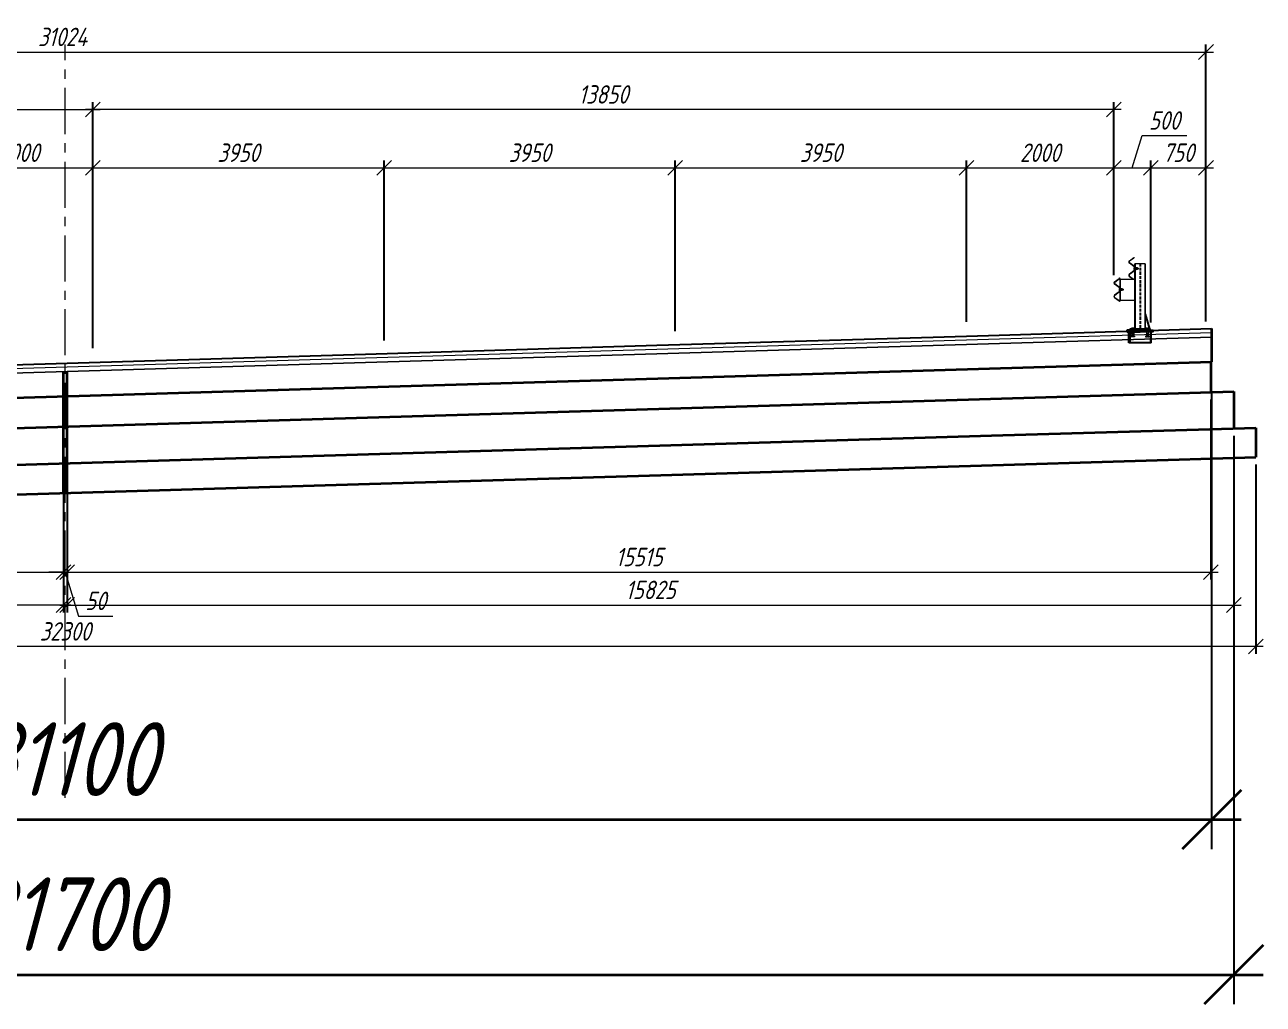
# Model space of a CAD drawing. Header units: millimetres. Extents: x 0 to 285450075, y -3000605 to 8125189010.
# Drawn here: x 6669297 to 6686097, y -219223 to -205944 of the extents above; entities that cross this region are included whole.
import ezdxf

# ---------------------------------------------------------------- set-up
doc = ezdxf.new("R2010")
doc.units = ezdxf.units.MM
for name, pattern in [('ACAD_ISO02W100', [15, 12, -3]), ('ACAD_ISO10W100', [18.5, 12, -3, 0.5, -3]), ('осевая', [2, 1.25, -0.25, 0.25, -0.25])]:
    doc.linetypes.add(name, pattern=pattern)
for name, color, linetype, lineweight in [('1-Бетон', 106, 'Continuous', 35), ('1-Тонкая', 5, 'Continuous', 20), ('ИС_Ось', 3, 'осевая', 18), ('ИС_Размер', 3, 'Continuous', 18)]:
    doc.layers.add(name, color=color, linetype=linetype, lineweight=lineweight)
doc.layers.add('Красный поперечник', color=1, linetype='Continuous')
doc.styles.add('0', font='isocpeur.ttf', dxfattribs={"width": 0.8, "oblique": 15})
doc.dimstyles.new('М100', dxfattribs={"dimscale": 100, "dimtxt": 2.5, "dimasz": 2, "dimexe": 1, "dimexo": 1, "dimgap": 0.8, "dimtad": 1, "dimdec": 0, "dimzin": 0, "dimdsep": 46, "dimtxsty": '0', "dimblk": 'OBLIQUE', "dimcen": 0.09, "dimdle": 1, "dimclrd": 256, "dimclre": 256, "dimclrt": 256, "dimadec": 4, "dimazin": 0, "dimtfac": 1, "dimtdec": 0, "dimtmove": 1, "dimatfit": 2, "dimfxl": 1, "dimtolj": 1, "dimtzin": 0, "dimlwd": -1, "dimarcsym": 0})
doc.dimstyles.new('М400нов', dxfattribs={"dimscale": 400, "dimtxt": 2.5, "dimasz": 2, "dimexe": 1, "dimexo": 1, "dimgap": 0.8, "dimtad": 1, "dimdec": 0, "dimzin": 0, "dimdsep": 46, "dimtxsty": '0', "dimblk": 'OBLIQUE', "dimcen": 0.09, "dimdle": 1, "dimclrd": 256, "dimclre": 256, "dimclrt": 256, "dimadec": 4, "dimazin": 0, "dimtfac": 1, "dimtdec": 0, "dimtmove": 1, "dimatfit": 2, "dimfxl": 1, "dimtolj": 1, "dimtzin": 0, "dimlwd": -1, "dimarcsym": 0})

# ---------------------------------------------------------------- blocks, each defined once
blk = doc.blocks.new('БР09')
at = {"lineweight": 15}
for p, q in [((-783, 48), (-724, 91)), ((-722, -28), (-783, 15)), ((-780, 45), (-722, 88)), ((-720, -25), (-780, 18)), ((-709, -874), (-709, 6)), ((-569, 6), (-709, 6)), ((-702, -874), (-702, 6)), ((-576, 6), (-576, -874)), ((-569, 6), (-569, -874)), ((-722, -90), (-783, -133)), ((-783, -166), (-734, -202)), ((-720, -93), (-780, -136)), ((-780, -163), (-732, -199)), ((-713, -44), (-713, -74)), ((-699, -37), (-702, -37)), ((-702, -37), (-702, -81)), ((-702, -81), (-699, -81)), ((-699, -81), (-699, -37)), ((-684, -46), (-699, -46)), ((-688, -54), (-699, -54)), ((-688, -65), (-699, -65)), ((-684, -72), (-699, -72)), ((-684, -46), (-690, -46)), ((-684, -72), (-690, -72)), ((-683, -49), (-683, -69)), ((-683, -49), (-683, -69)), ((-675, -46), (-682, -46)), ((-675, -72), (-682, -72)), ((-674, -49), (-674, -69)), ((-662, -54), (-674, -54)), ((-662, -65), (-674, -65)), ((-662, -54), (-662, -65)), ((-985, -237), (-924, -193)), ((-924, -313), (-985, -270)), ((-982, -240), (-922, -196)), ((-922, -310), (-982, -267)), ((-911, -188), (-917, -189)), ((-910, -192), (-916, -193)), ((-915, -329), (-915, -359)), ((-911, -188), (-910, -192)), ((-709, -204), (-911, -204)), ((-911, -204), (-911, -484)), ((-907, -204), (-907, -484)), ((-924, -375), (-985, -418)), ((-985, -451), (-924, -496)), ((-922, -378), (-982, -421)), ((-982, -448), (-922, -492)), ((-917, -499), (-911, -500)), ((-916, -495), (-910, -496)), ((-911, -484), (-709, -484)), ((-911, -500), (-910, -496)), ((-755, -874), (-755, -864)), ((-723, -864), (-755, -864)), ((-755, -874), (-755, -864)), ((-729, -864), (-755, -864)), ((-739, -874), (-755, -874)), ((-723, -874), (-755, -874)), ((-746, -874), (-746, -864)), ((-746, -874), (-746, -864)), ((-746, -874), (-746, -864)), ((-746, -874), (-746, -864)), ((-732, -874), (-732, -864)), ((-732, -874), (-732, -864)), ((-732, -874), (-732, -864)), ((-732, -874), (-732, -864)), ((-732, -874), (-732, -864)), ((-732, -874), (-732, -864)), ((-732, -874), (-732, -864)), ((-732, -874), (-732, -864)), ((-732, -874), (-732, -864)), ((-732, -874), (-732, -864)), ((-725, -864), (-729, -864)), ((-723, -872), (-723, -864)), ((-723, -874), (-723, -866)), ((-723, -874), (-723, -866)), ((-723, -872), (-723, -866)), ((-723, -874), (-723, -866)), ((-723, -874), (-723, -866)), ((-555, -872), (-555, -864)), ((-555, -864), (-523, -864)), ((-555, -874), (-555, -866)), ((-555, -874), (-555, -866)), ((-555, -872), (-555, -866)), ((-555, -874), (-555, -866)), ((-555, -874), (-555, -866)), ((-555, -874), (-523, -874)), ((-553, -864), (-549, -864)), ((-549, -864), (-523, -864)), ((-546, -874), (-546, -864)), ((-546, -874), (-546, -864)), ((-546, -874), (-546, -864)), ((-546, -874), (-546, -864)), ((-546, -874), (-546, -864)), ((-546, -874), (-546, -864)), ((-546, -874), (-546, -864)), ((-546, -874), (-546, -864)), ((-546, -874), (-546, -864)), ((-546, -874), (-546, -864)), ((-539, -874), (-523, -874)), ((-532, -874), (-532, -864)), ((-532, -874), (-532, -864)), ((-532, -874), (-532, -864)), ((-532, -874), (-532, -864)), ((-523, -874), (-523, -864)), ((-523, -874), (-523, -864))]:
    blk.add_line(p, q, dxfattribs=at)
for p, q in [((-724, 91), (-722, 88)), ((-734, -202), (-732, -199))]:
    blk.add_line(p, q)
at = {"lineweight": 15, "ltscale": 5}
for p, q in [((-904, -322), (-907, -322)), ((-907, -322), (-907, -366)), ((-904, -366), (-904, -322)), ((-907, -366), (-904, -366))]:
    blk.add_line(p, q, dxfattribs=at)
at = {"color": 7, "lineweight": 15}
for p, q in [((-890, -331), (-904, -331)), ((-890, -331), (-895, -331)), ((-889, -334), (-889, -354)), ((-889, -334), (-889, -354)), ((-881, -331), (-888, -331)), ((-880, -334), (-880, -354)), ((-893, -339), (-904, -339)), ((-893, -350), (-904, -350)), ((-890, -357), (-904, -357)), ((-890, -357), (-895, -357)), ((-881, -357), (-888, -357)), ((-868, -339), (-880, -339)), ((-868, -350), (-880, -350)), ((-868, -339), (-868, -350))]:
    blk.add_line(p, q, dxfattribs=at)
at = {"linetype": 'Continuous'}
for p, q in [((-789, -1064), (-789, -914)), ((-779, -914), (-779, -1064)), ((-499, -914), (-499, -1064)), ((-489, -1064), (-489, -914)), ((-489, -1064), (-789, -1064))]:
    blk.add_line(p, q, dxfattribs=at)
at = {"color": 3, "linetype": 'ACAD_ISO02W100', "lineweight": 15, "ltscale": 2}
for p, q in [((-752, -894), (-752, -914)), ((-751, -914), (-751, -974)), ((-750, -894), (-750, -914)), ((-728, -894), (-728, -914)), ((-727, -914), (-727, -974)), ((-726, -894), (-726, -914)), ((-552, -894), (-552, -914)), ((-551, -914), (-551, -974)), ((-550, -894), (-550, -914)), ((-528, -894), (-528, -914)), ((-527, -914), (-527, -974)), ((-526, -894), (-526, -914))]:
    blk.add_line(p, q, dxfattribs=at)
at = {"linetype": 'ACAD_ISO10W100', "ltscale": 2.5}
for p, q in [((-739, -888), (-739, -986)), ((-539, -888), (-539, -986))]:
    blk.add_line(p, q, dxfattribs=at)
at = {"linetype": 'ACAD_ISO10W100', "ltscale": 3}
blk.add_lwpolyline([(-639, 6), (-639, -874)], dxfattribs=at)
at = {"lineweight": 15}
blk.add_lwpolyline([(-713, -44), (-716, -44, 0.414214), (-722, -50), (-722, -57), (-719, -57), (-719, -61), (-722, -61), (-722, -68, 0.414214), (-716, -74), (-713, -74), (-713, -44)], format="xyb", dxfattribs=at)
at = {"color": 7, "lineweight": 15}
blk.add_lwpolyline([(-915, -329), (-918, -329, 0.414214), (-924, -335), (-924, -342), (-921, -342), (-921, -346), (-924, -346), (-924, -353, 0.414214), (-918, -359), (-915, -359), (-915, -329)], format="xyb", dxfattribs=at)
blk.add_lwpolyline([(-569, -676), (-509, -874)])
at = {"linetype": 'Continuous'}
for points in [[(-639, -894), (-814, -894), (-814, -914), (-639, -914)], [(-639, -894), (-464, -894), (-464, -914), (-639, -914)]]:
    blk.add_lwpolyline(points, dxfattribs=at)
blk.add_lwpolyline([(-464, -914), (-814, -914), (-814, -894), (-464, -894)], close=True, dxfattribs=at)
at = {"lineweight": 15}
blk.add_lwpolyline([(-779, -894), (-499, -894), (-499, -874), (-779, -874)], close=True, dxfattribs=at)
at = {"color": 3, "linetype": 'ACAD_ISO02W100', "lineweight": 15, "ltscale": 2}
for points in [[(-764, -974), (-714, -974), (-714, -984), (-764, -984)], [(-753, -914), (-725, -914), (-725, -974), (-753, -974)], [(-514, -974), (-564, -974), (-564, -984), (-514, -984)], [(-525, -914), (-553, -914), (-553, -974), (-525, -974)]]:
    blk.add_lwpolyline(points, close=True, dxfattribs=at)
at = {"lineweight": 15}
for centre, radius, start, end in [((-772, 31), 20, 122.4532, 237.5468), ((-772, 31), 16, 122.4532, 237.5468), ((-772, -150), 20, 122.4532, 237.5468), ((-772, -150), 16, 122.4532, 237.5468), ((-733, -45), 20, 0, 57.5468), ((-733, -73), 20, 302.4532, 0), ((-733, -45), 24, 0, 57.5468), ((-733, -73), 24, 302.4532, 0), ((-974, -254), 20, 122.4532, 237.5468), ((-974, -254), 16, 122.4532, 237.5468), ((-913, -209), 20, 101.3099, 126.1874), ((-935, -330), 20, 0, 57.5468), ((-913, -209), 16, 101.3099, 126.1874), ((-935, -330), 24, 0, 57.5468), ((-913, -479), 20, 233.8126, 258.6901), ((-913, -479), 16, 233.8126, 258.6901), ((-753, -866), 2, 90, 180), ((-753, -872), 2, 180, 270), ((-748, -866), 2, 0, 90), ((-748, -872), 2, 270, 0), ((-744, -866), 2, 90, 180), ((-744, -872), 2, 180, 270), ((-734, -866), 2, 0, 90), ((-734, -872), 2, 270, 0), ((-730, -866), 2, 90, 180), ((-730, -872), 2, 180, 270), ((-725, -866), 2, 359.9996, 90), ((-725, -872), 2, 270, 0), ((-553, -866), 2, 90, 180.0004), ((-553, -872), 2, 180, 270), ((-548, -866), 2, 0, 90), ((-548, -872), 2, 270, 0), ((-544, -866), 2, 90, 180), ((-544, -872), 2, 180, 270), ((-534, -866), 2, 0, 90), ((-534, -872), 2, 270, 0), ((-530, -866), 2, 90, 180), ((-530, -872), 2, 180, 270), ((-525, -866), 2, 0, 90), ((-525, -872), 2, 270, 0)]:
    blk.add_arc(centre, radius, start, end, dxfattribs=at)
at = {"lineweight": 15, "ltscale": 0.2}
for centre, radius, start, end in [((-974, -435), 20, 122.4532, 237.5468), ((-974, -435), 16, 122.4532, 237.5468), ((-935, -358), 20, 302.4532, 0), ((-935, -358), 24, 302.4532, 0)]:
    blk.add_arc(centre, radius, start, end, dxfattribs=at)
at = {"lineweight": 15, "extrusion": (0, 0, -1)}
for centre, major_axis, start_param, end_param in [((-688, -49), (-3.23, 3.23), 2.356194, 3.926991), ((-688, -58), (3.23, 3.23), -0.785398, 0.785398), ((-688, -60), (-3.23, 3.23), 2.356194, 3.926991), ((-688, -69), (3.23, 3.23), -0.785398, 0.785398), ((-688, -49), (-3.23, 3.23), 1.691386, 2.356194), ((-688, -69), (3.23, 3.23), 0.785398, 1.450207), ((-679, -49), (3.23, 3.23), 3.926991, 4.5918), ((-679, -49), (-3.23, 3.23), 3.926991, 5.497787), ((-679, -58), (3.23, 3.23), 3.926991, 5.497787), ((-679, -60), (-3.23, 3.23), 3.926991, 5.497787), ((-679, -69), (3.23, 3.23), 3.926991, 5.497787), ((-679, -69), (-3.23, 3.23), 4.832978, 5.497787), ((-679, -49), (3.23, 3.23), 0.785398, 2.356194), ((-679, -58), (-3.23, 3.23), 0.785398, 2.356194), ((-679, -60), (3.23, 3.23), 0.785398, 2.356194), ((-679, -69), (-3.23, 3.23), 0.785398, 2.356194), ((-679, -49), (-3.23, 3.23), 1.691386, 2.356194), ((-679, -69), (3.23, 3.23), 0.785398, 1.450207)]:
    blk.add_ellipse(centre, major_axis=major_axis, ratio=1, start_param=start_param, end_param=end_param, dxfattribs=at)
at = {"color": 7, "lineweight": 15, "extrusion": (0, 0, -1)}
for centre, major_axis, start_param, end_param in [((-893, -334), (-3.23, 3.23), 2.356194, 3.926991), ((-893, -334), (-3.23, 3.23), 1.691386, 2.356194), ((-884, -334), (3.23, 3.23), 3.926991, 4.5918), ((-884, -334), (-3.23, 3.23), 3.926991, 5.497787), ((-884, -334), (3.23, 3.23), 0.785398, 2.356194), ((-884, -334), (-3.23, 3.23), 1.691386, 2.356194), ((-893, -343), (3.23, 3.23), -0.785398, 0.785398), ((-893, -345), (-3.23, 3.23), 2.356194, 3.926991), ((-893, -354), (3.23, 3.23), -0.785398, 0.785398), ((-893, -354), (3.23, 3.23), 0.785398, 1.450207), ((-884, -343), (3.23, 3.23), 3.926991, 5.497787), ((-884, -345), (-3.23, 3.23), 3.926991, 5.497787), ((-884, -354), (3.23, 3.23), 3.926991, 5.497787), ((-884, -354), (-3.23, 3.23), 4.832978, 5.497787), ((-884, -343), (-3.23, 3.23), 0.785398, 2.356194), ((-884, -345), (3.23, 3.23), 0.785398, 2.356194), ((-884, -354), (-3.23, 3.23), 0.785398, 2.356194), ((-884, -354), (3.23, 3.23), 0.785398, 1.450207)]:
    blk.add_ellipse(centre, major_axis=major_axis, ratio=1, start_param=start_param, end_param=end_param, dxfattribs=at)
blk = doc.blocks.new('_OBLIQUE')
at = {"color": 0, "linetype": 'ByBlock', "lineweight": -2}
blk.add_line((0.5, 0.5), (-0.5, -0.5), dxfattribs=at)
blk = doc.blocks.new('*D773')
at = {"layer": 'Defpoints', "color": 0, "linetype": 'Continuous', "transparency": 16777216}
for p in [(6670221, -207093), (6670221, -210429), (6665521, -210670)]:
    blk.add_point(p, dxfattribs=at)
at = {"layer": 'ИС_Размер', "transparency": 16777216}
blk.add_line((6665421, -207093), (6670321, -207093), dxfattribs=at)
at = {"layer": 'ИС_Размер', "lineweight": -2, "transparency": 16777216}
for p, q in [((6665521, -210570), (6665521, -206993)), ((6670221, -210329), (6670221, -206993))]:
    blk.add_line(p, q, dxfattribs=at)
at = {"layer": 'ИС_Размер', "linetype": 'Continuous', "transparency": 16777216, "xscale": 200, "yscale": 200, "zscale": 200, "rotation": 180}
blk.add_blockref('_OBLIQUE', (6665521, -207093), dxfattribs=at)
at = {"layer": 'ИС_Размер', "linetype": 'Continuous', "transparency": 16777216, "xscale": 200, "yscale": 200, "zscale": 200}
blk.add_blockref('_OBLIQUE', (6670221, -207093), dxfattribs=at)
at = {"layer": 'ИС_Размер', "linetype": 'Continuous', "transparency": 16777216, "insert": (6667871, -206888), "char_height": 250, "attachment_point": 5, "style": '0'}
blk.add_mtext('\\A1;4700', dxfattribs=at)
blk = doc.blocks.new('*D774')
at = {"layer": 'Defpoints', "color": 0, "transparency": 16777216}
for p in [(6670221, -207883), (6668222, -209886), (6670221, -210429)]:
    blk.add_point(p, dxfattribs=at)
at = {"layer": 'ИС_Размер', "lineweight": -2, "transparency": 16777216}
for p, q in [((6668222, -209786), (6668222, -207783)), ((6670221, -210329), (6670221, -207783))]:
    blk.add_line(p, q, dxfattribs=at)
at = {"layer": 'ИС_Размер', "transparency": 16777216}
blk.add_line((6668122, -207883), (6670321, -207883), dxfattribs=at)
at = {"layer": 'ИС_Размер', "transparency": 16777216, "xscale": 200, "yscale": 200, "zscale": 200, "rotation": 180}
blk.add_blockref('_OBLIQUE', (6668222, -207883), dxfattribs=at)
at = {"layer": 'ИС_Размер', "transparency": 16777216, "xscale": 200, "yscale": 200, "zscale": 200}
blk.add_blockref('_OBLIQUE', (6670221, -207883), dxfattribs=at)
at = {"layer": 'ИС_Размер', "transparency": 16777216, "insert": (6669221, -207678), "char_height": 250, "attachment_point": 5, "style": '0'}
blk.add_mtext('\\A1;2000', dxfattribs=at)
blk = doc.blocks.new('*D775')
at = {"layer": 'Defpoints', "color": 0, "linetype": 'Continuous', "transparency": 16777216}
for p in [(6674171, -207883), (6674171, -210323), (6670221, -210429)]:
    blk.add_point(p, dxfattribs=at)
at = {"layer": 'ИС_Размер', "lineweight": -2, "transparency": 16777216}
for p, q in [((6670221, -210329), (6670221, -207783)), ((6674171, -210223), (6674171, -207783))]:
    blk.add_line(p, q, dxfattribs=at)
at = {"layer": 'ИС_Размер', "transparency": 16777216}
blk.add_line((6670121, -207883), (6674271, -207883), dxfattribs=at)
at = {"layer": 'ИС_Размер', "linetype": 'Continuous', "transparency": 16777216, "xscale": 200, "yscale": 200, "zscale": 200, "rotation": 180}
blk.add_blockref('_OBLIQUE', (6670221, -207883), dxfattribs=at)
at = {"layer": 'ИС_Размер', "linetype": 'Continuous', "transparency": 16777216, "xscale": 200, "yscale": 200, "zscale": 200}
blk.add_blockref('_OBLIQUE', (6674171, -207883), dxfattribs=at)
at = {"layer": 'ИС_Размер', "linetype": 'Continuous', "transparency": 16777216, "insert": (6672196, -207678), "char_height": 250, "attachment_point": 5, "style": '0'}
blk.add_mtext('\\A1;3950', dxfattribs=at)
blk = doc.blocks.new('*D776')
at = {"layer": 'Defpoints', "color": 0, "linetype": 'Continuous', "transparency": 16777216}
for p in [(6678121, -207883), (6674171, -210323), (6678121, -210199)]:
    blk.add_point(p, dxfattribs=at)
at = {"layer": 'ИС_Размер', "lineweight": -2, "transparency": 16777216}
for p, q in [((6674171, -210223), (6674171, -207783)), ((6678121, -210099), (6678121, -207783))]:
    blk.add_line(p, q, dxfattribs=at)
at = {"layer": 'ИС_Размер', "transparency": 16777216}
blk.add_line((6674071, -207883), (6678221, -207883), dxfattribs=at)
at = {"layer": 'ИС_Размер', "linetype": 'Continuous', "transparency": 16777216, "xscale": 200, "yscale": 200, "zscale": 200, "rotation": 180}
blk.add_blockref('_OBLIQUE', (6674171, -207883), dxfattribs=at)
at = {"layer": 'ИС_Размер', "linetype": 'Continuous', "transparency": 16777216, "xscale": 200, "yscale": 200, "zscale": 200}
blk.add_blockref('_OBLIQUE', (6678121, -207883), dxfattribs=at)
at = {"layer": 'ИС_Размер', "linetype": 'Continuous', "transparency": 16777216, "insert": (6676146, -207678), "char_height": 250, "attachment_point": 5, "style": '0'}
blk.add_mtext('\\A1;3950', dxfattribs=at)
blk = doc.blocks.new('*D777')
at = {"layer": 'Defpoints', "color": 0, "linetype": 'Continuous', "transparency": 16777216}
for p in [(6684071, -207883), (6684071, -209440), (6682071, -210073)]:
    blk.add_point(p, dxfattribs=at)
at = {"layer": 'ИС_Размер', "lineweight": -2, "transparency": 16777216}
for p, q in [((6682071, -209973), (6682071, -207783)), ((6684071, -209340), (6684071, -207783))]:
    blk.add_line(p, q, dxfattribs=at)
at = {"layer": 'ИС_Размер', "transparency": 16777216}
blk.add_line((6681971, -207883), (6684171, -207883), dxfattribs=at)
at = {"layer": 'ИС_Размер', "linetype": 'Continuous', "transparency": 16777216, "xscale": 200, "yscale": 200, "zscale": 200, "rotation": 180}
blk.add_blockref('_OBLIQUE', (6682071, -207883), dxfattribs=at)
at = {"layer": 'ИС_Размер', "linetype": 'Continuous', "transparency": 16777216, "xscale": 200, "yscale": 200, "zscale": 200}
blk.add_blockref('_OBLIQUE', (6684071, -207883), dxfattribs=at)
at = {"layer": 'ИС_Размер', "linetype": 'Continuous', "transparency": 16777216, "insert": (6683071, -207678), "char_height": 250, "attachment_point": 5, "style": '0'}
blk.add_mtext('\\A1;2000', dxfattribs=at)
blk = doc.blocks.new('*D778')
at = {"layer": 'Defpoints', "color": 0, "transparency": 16777216}
for p in [(6684571, -207883), (6684071, -209440), (6684571, -210080)]:
    blk.add_point(p, dxfattribs=at)
at = {"layer": 'ИС_Размер', "transparency": 16777216}
for p, q in [((6684321, -207883), (6684454, -207446)), ((6684454, -207446), (6685061, -207446)), ((6683971, -207883), (6684671, -207883))]:
    blk.add_line(p, q, dxfattribs=at)
at = {"layer": 'ИС_Размер', "lineweight": -2, "transparency": 16777216}
for p, q in [((6684071, -209340), (6684071, -207783)), ((6684571, -209980), (6684571, -207783))]:
    blk.add_line(p, q, dxfattribs=at)
at = {"layer": 'ИС_Размер', "transparency": 16777216, "xscale": 200, "yscale": 200, "zscale": 200, "rotation": 180}
blk.add_blockref('_OBLIQUE', (6684071, -207883), dxfattribs=at)
at = {"layer": 'ИС_Размер', "transparency": 16777216, "xscale": 200, "yscale": 200, "zscale": 200}
blk.add_blockref('_OBLIQUE', (6684571, -207883), dxfattribs=at)
at = {"layer": 'ИС_Размер', "transparency": 16777216, "insert": (6684757, -207241), "char_height": 250, "attachment_point": 5, "style": '0'}
blk.add_mtext('\\A1;500', dxfattribs=at)
blk = doc.blocks.new('*D779')
at = {"layer": 'Defpoints', "color": 0, "transparency": 16777216}
for p in [(6685321, -207883), (6684571, -210080), (6685321, -210066)]:
    blk.add_point(p, dxfattribs=at)
at = {"layer": 'ИС_Размер', "lineweight": -2, "transparency": 16777216}
for p, q in [((6684571, -209980), (6684571, -207783)), ((6685321, -209966), (6685321, -207783))]:
    blk.add_line(p, q, dxfattribs=at)
at = {"layer": 'ИС_Размер', "transparency": 16777216}
blk.add_line((6684471, -207883), (6685421, -207883), dxfattribs=at)
at = {"layer": 'ИС_Размер', "transparency": 16777216, "xscale": 200, "yscale": 200, "zscale": 200, "rotation": 180}
blk.add_blockref('_OBLIQUE', (6684571, -207883), dxfattribs=at)
at = {"layer": 'ИС_Размер', "transparency": 16777216, "xscale": 200, "yscale": 200, "zscale": 200}
blk.add_blockref('_OBLIQUE', (6685321, -207883), dxfattribs=at)
at = {"layer": 'ИС_Размер', "transparency": 16777216, "insert": (6684946, -207678), "char_height": 250, "attachment_point": 5, "style": '0'}
blk.add_mtext('\\A1;750', dxfattribs=at)
blk = doc.blocks.new('*D780')
at = {"layer": 'Defpoints', "color": 0, "linetype": 'Continuous', "transparency": 16777216}
for p in [(6685321, -206313), (6685321, -210066), (6654297, -211017)]:
    blk.add_point(p, dxfattribs=at)
at = {"layer": 'ИС_Размер', "lineweight": -2, "transparency": 16777216}
for p, q in [((6654297, -210917), (6654297, -206213)), ((6685321, -209966), (6685321, -206213))]:
    blk.add_line(p, q, dxfattribs=at)
at = {"layer": 'ИС_Размер', "transparency": 16777216}
blk.add_line((6654197, -206313), (6685421, -206313), dxfattribs=at)
at = {"layer": 'ИС_Размер', "linetype": 'Continuous', "transparency": 16777216, "xscale": 200, "yscale": 200, "zscale": 200, "rotation": 180}
blk.add_blockref('_OBLIQUE', (6654297, -206313), dxfattribs=at)
at = {"layer": 'ИС_Размер', "linetype": 'Continuous', "transparency": 16777216, "xscale": 200, "yscale": 200, "zscale": 200}
blk.add_blockref('_OBLIQUE', (6685321, -206313), dxfattribs=at)
at = {"layer": 'ИС_Размер', "linetype": 'Continuous', "transparency": 16777216, "insert": (6669809, -206108), "char_height": 250, "attachment_point": 5, "style": '0'}
blk.add_mtext('\\A1;31024', dxfattribs=at)
blk = doc.blocks.new('*D781')
at = {"layer": 'Defpoints', "color": 0, "linetype": 'Continuous', "transparency": 16777216}
for p in [(6670221, -207093), (6684071, -209440), (6670221, -210429)]:
    blk.add_point(p, dxfattribs=at)
at = {"layer": 'ИС_Размер', "transparency": 16777216}
blk.add_line((6684171, -207093), (6670121, -207093), dxfattribs=at)
at = {"layer": 'ИС_Размер', "lineweight": -2, "transparency": 16777216}
for p, q in [((6670221, -210329), (6670221, -206993)), ((6684071, -209340), (6684071, -206993))]:
    blk.add_line(p, q, dxfattribs=at)
at = {"layer": 'ИС_Размер', "linetype": 'Continuous', "transparency": 16777216, "xscale": 200, "yscale": 200, "zscale": 200, "rotation": 180}
blk.add_blockref('_OBLIQUE', (6670221, -207093), dxfattribs=at)
at = {"layer": 'ИС_Размер', "linetype": 'Continuous', "transparency": 16777216, "xscale": 200, "yscale": 200, "zscale": 200}
blk.add_blockref('_OBLIQUE', (6684071, -207093), dxfattribs=at)
at = {"layer": 'ИС_Размер', "linetype": 'Continuous', "transparency": 16777216, "insert": (6677146, -206888), "char_height": 250, "attachment_point": 5, "style": '0'}
blk.add_mtext('\\A1;13850', dxfattribs=at)
blk = doc.blocks.new('*D790')
at = {"layer": 'Defpoints', "color": 0, "linetype": 'Continuous', "transparency": 16777216}
for p in [(6682071, -207883), (6682071, -210073), (6678121, -210199)]:
    blk.add_point(p, dxfattribs=at)
at = {"layer": 'ИС_Размер', "lineweight": -2, "transparency": 16777216}
for p, q in [((6678121, -210099), (6678121, -207783)), ((6682071, -209973), (6682071, -207783))]:
    blk.add_line(p, q, dxfattribs=at)
at = {"layer": 'ИС_Размер', "transparency": 16777216}
blk.add_line((6678021, -207883), (6682171, -207883), dxfattribs=at)
at = {"layer": 'ИС_Размер', "linetype": 'Continuous', "transparency": 16777216, "xscale": 200, "yscale": 200, "zscale": 200, "rotation": 180}
blk.add_blockref('_OBLIQUE', (6678121, -207883), dxfattribs=at)
at = {"layer": 'ИС_Размер', "linetype": 'Continuous', "transparency": 16777216, "xscale": 200, "yscale": 200, "zscale": 200}
blk.add_blockref('_OBLIQUE', (6682071, -207883), dxfattribs=at)
at = {"layer": 'ИС_Размер', "linetype": 'Continuous', "transparency": 16777216, "insert": (6680096, -207678), "char_height": 250, "attachment_point": 5, "style": '0'}
blk.add_mtext('\\A1;3950', dxfattribs=at)
blk = doc.blocks.new('*D791')
at = {"layer": 'Defpoints', "color": 0, "linetype": 'Continuous', "transparency": 16777216}
for p in [(6669822, -211181), (6654307, -211877), (6669822, -213365)]:
    blk.add_point(p, dxfattribs=at)
at = {"layer": 'ИС_Размер', "lineweight": -2, "transparency": 16777216}
for p, q in [((6669822, -211281), (6669822, -213465)), ((6654307, -211977), (6654307, -213465))]:
    blk.add_line(p, q, dxfattribs=at)
at = {"layer": 'ИС_Размер', "transparency": 16777216}
blk.add_line((6654207, -213365), (6669922, -213365), dxfattribs=at)
at = {"layer": 'ИС_Размер', "linetype": 'Continuous', "transparency": 16777216, "xscale": 200, "yscale": 200, "zscale": 200, "rotation": 180}
blk.add_blockref('_OBLIQUE', (6654307, -213365), dxfattribs=at)
at = {"layer": 'ИС_Размер', "linetype": 'Continuous', "transparency": 16777216, "xscale": 200, "yscale": 200, "zscale": 200}
blk.add_blockref('_OBLIQUE', (6669822, -213365), dxfattribs=at)
at = {"layer": 'ИС_Размер', "linetype": 'Continuous', "transparency": 16777216, "insert": (6662065, -213160), "char_height": 250, "attachment_point": 5, "style": '0'}
blk.add_mtext('\\A1;15515', dxfattribs=at)
blk = doc.blocks.new('*D916')
at = {"layer": 'Defpoints', "color": 0, "linetype": 'Continuous', "transparency": 16777216}
for p in [(6669822, -211181), (6669872, -211180), (6669872, -213365)]:
    blk.add_point(p, dxfattribs=at)
at = {"layer": 'ИС_Размер', "lineweight": -2, "transparency": 16777216}
for p, q in [((6669822, -211281), (6669822, -213465)), ((6669872, -211280), (6669872, -213465))]:
    blk.add_line(p, q, dxfattribs=at)
at = {"layer": 'ИС_Размер', "transparency": 16777216}
for p, q in [((6669822, -213365), (6669622, -213365)), ((6669822, -213365), (6669872, -213365)), ((6669822, -213365), (6669872, -213365)), ((6669847, -213365), (6670026, -213960)), ((6669872, -213365), (6670072, -213365)), ((6670026, -213960), (6670493, -213960))]:
    blk.add_line(p, q, dxfattribs=at)
at = {"layer": 'ИС_Размер', "linetype": 'Continuous', "transparency": 16777216, "xscale": 200, "yscale": 200, "zscale": 200}
blk.add_blockref('_OBLIQUE', (6669822, -213365), dxfattribs=at)
at = {"layer": 'ИС_Размер', "linetype": 'Continuous', "transparency": 16777216, "xscale": 200, "yscale": 200, "zscale": 200, "rotation": 180}
blk.add_blockref('_OBLIQUE', (6669872, -213365), dxfattribs=at)
at = {"layer": 'ИС_Размер', "linetype": 'Continuous', "transparency": 16777216, "insert": (6670259, -213755), "char_height": 250, "attachment_point": 5, "style": '0'}
blk.add_mtext('\\A1;50', dxfattribs=at)
blk = doc.blocks.new('*D792')
at = {"layer": 'Defpoints', "color": 0, "linetype": 'Continuous', "transparency": 16777216}
for p in [(6685387, -210924), (6669872, -211180), (6685387, -213365)]:
    blk.add_point(p, dxfattribs=at)
at = {"layer": 'ИС_Размер', "lineweight": -2, "transparency": 16777216}
for p, q in [((6685387, -211024), (6685387, -213465)), ((6669872, -211280), (6669872, -213465))]:
    blk.add_line(p, q, dxfattribs=at)
at = {"layer": 'ИС_Размер', "transparency": 16777216}
blk.add_line((6669772, -213365), (6685487, -213365), dxfattribs=at)
at = {"layer": 'ИС_Размер', "linetype": 'Continuous', "transparency": 16777216, "xscale": 200, "yscale": 200, "zscale": 200, "rotation": 180}
blk.add_blockref('_OBLIQUE', (6669872, -213365), dxfattribs=at)
at = {"layer": 'ИС_Размер', "linetype": 'Continuous', "transparency": 16777216, "xscale": 200, "yscale": 200, "zscale": 200}
blk.add_blockref('_OBLIQUE', (6685387, -213365), dxfattribs=at)
at = {"layer": 'ИС_Размер', "linetype": 'Continuous', "transparency": 16777216, "insert": (6677630, -213160), "char_height": 250, "attachment_point": 5, "style": '0'}
blk.add_mtext('\\A1;15515', dxfattribs=at)
blk = doc.blocks.new('*D917')
at = {"layer": 'Defpoints', "color": 0, "linetype": 'Continuous', "transparency": 16777216}
for p in [(6669822, -212292), (6653997, -212387), (6653997, -213811)]:
    blk.add_point(p, dxfattribs=at)
at = {"layer": 'ИС_Размер', "lineweight": -2, "transparency": 16777216}
for p, q in [((6653997, -212487), (6653997, -213911)), ((6669822, -212392), (6669822, -213911))]:
    blk.add_line(p, q, dxfattribs=at)
at = {"layer": 'ИС_Размер', "transparency": 16777216}
blk.add_line((6669922, -213811), (6653897, -213811), dxfattribs=at)
at = {"layer": 'ИС_Размер', "linetype": 'Continuous', "transparency": 16777216, "xscale": 200, "yscale": 200, "zscale": 200, "rotation": 180}
blk.add_blockref('_OBLIQUE', (6653997, -213811), dxfattribs=at)
at = {"layer": 'ИС_Размер', "linetype": 'Continuous', "transparency": 16777216, "xscale": 200, "yscale": 200, "zscale": 200}
blk.add_blockref('_OBLIQUE', (6669822, -213811), dxfattribs=at)
at = {"layer": 'ИС_Размер', "linetype": 'Continuous', "transparency": 16777216, "insert": (6661910, -213606), "char_height": 250, "attachment_point": 5, "style": '0'}
blk.add_mtext('\\A1;15825', dxfattribs=at)
blk = doc.blocks.new('*D918')
at = {"layer": 'Defpoints', "color": 0, "linetype": 'Continuous', "transparency": 16777216}
for p in [(6685997, -211807), (6653697, -212799), (6653697, -214373)]:
    blk.add_point(p, dxfattribs=at)
at = {"layer": 'ИС_Размер', "lineweight": -2, "transparency": 16777216}
for p, q in [((6685997, -211907), (6685997, -214473)), ((6653697, -212899), (6653697, -214473))]:
    blk.add_line(p, q, dxfattribs=at)
at = {"layer": 'ИС_Размер', "transparency": 16777216}
blk.add_line((6686097, -214373), (6653597, -214373), dxfattribs=at)
at = {"layer": 'ИС_Размер', "linetype": 'Continuous', "transparency": 16777216, "xscale": 200, "yscale": 200, "zscale": 200, "rotation": 180}
blk.add_blockref('_OBLIQUE', (6653697, -214373), dxfattribs=at)
at = {"layer": 'ИС_Размер', "linetype": 'Continuous', "transparency": 16777216, "xscale": 200, "yscale": 200, "zscale": 200}
blk.add_blockref('_OBLIQUE', (6685997, -214373), dxfattribs=at)
at = {"layer": 'ИС_Размер', "linetype": 'Continuous', "transparency": 16777216, "insert": (6669847, -214168), "char_height": 250, "attachment_point": 5, "style": '0'}
blk.add_mtext('\\A1;32300', dxfattribs=at)
blk = doc.blocks.new('*D919')
at = {"layer": 'Defpoints', "color": 0, "linetype": 'Continuous', "transparency": 16777216}
for p in [(6685697, -211415), (6669872, -212290), (6685697, -213811)]:
    blk.add_point(p, dxfattribs=at)
at = {"layer": 'ИС_Размер', "lineweight": -2, "transparency": 16777216}
for p, q in [((6685697, -211515), (6685697, -213911)), ((6669872, -212390), (6669872, -213911))]:
    blk.add_line(p, q, dxfattribs=at)
at = {"layer": 'ИС_Размер', "transparency": 16777216}
blk.add_line((6669772, -213811), (6685797, -213811), dxfattribs=at)
at = {"layer": 'ИС_Размер', "linetype": 'Continuous', "transparency": 16777216, "xscale": 200, "yscale": 200, "zscale": 200, "rotation": 180}
blk.add_blockref('_OBLIQUE', (6669872, -213811), dxfattribs=at)
at = {"layer": 'ИС_Размер', "linetype": 'Continuous', "transparency": 16777216, "xscale": 200, "yscale": 200, "zscale": 200}
blk.add_blockref('_OBLIQUE', (6685697, -213811), dxfattribs=at)
at = {"layer": 'ИС_Размер', "linetype": 'Continuous', "transparency": 16777216, "insert": (6677785, -213606), "char_height": 250, "attachment_point": 5, "style": '0'}
blk.add_mtext('\\A1;15825', dxfattribs=at)
blk = doc.blocks.new('*D920')
at = {"layer": '1-Бетон', "lineweight": -2, "transparency": 16777216}
for p, q in [((6685397, -210914), (6685397, -217120)), ((6654297, -211867), (6654297, -217120))]:
    blk.add_line(p, q, dxfattribs=at)
at = {"layer": '1-Бетон', "transparency": 16777216}
blk.add_line((6653897, -216720), (6685797, -216720), dxfattribs=at)
at = {"layer": 'Defpoints', "color": 0, "transparency": 16777216}
for p in [(6685397, -210514), (6654297, -211467), (6685397, -216720)]:
    blk.add_point(p, dxfattribs=at)
at = {"layer": '1-Бетон', "transparency": 16777216, "xscale": 800, "yscale": 800, "zscale": 800, "rotation": 180}
blk.add_blockref('_OBLIQUE', (6654297, -216720), dxfattribs=at)
at = {"layer": '1-Бетон', "transparency": 16777216, "xscale": 800, "yscale": 800, "zscale": 800}
blk.add_blockref('_OBLIQUE', (6685397, -216720), dxfattribs=at)
at = {"layer": '1-Бетон', "transparency": 16777216, "insert": (6669847, -215900), "char_height": 1000, "attachment_point": 5, "style": '0'}
blk.add_mtext('\\A1;31100', dxfattribs=at)
blk = doc.blocks.new('*D938')
at = {"layer": '1-Бетон', "lineweight": -2, "transparency": 16777216}
for p, q in [((6685697, -211815), (6685697, -219223)), ((6653997, -212787), (6653997, -219223))]:
    blk.add_line(p, q, dxfattribs=at)
at = {"layer": '1-Бетон', "transparency": 16777216}
blk.add_line((6653597, -218823), (6686097, -218823), dxfattribs=at)
at = {"layer": 'Defpoints', "color": 0, "transparency": 16777216}
for p in [(6685697, -211415), (6653997, -212387), (6685697, -218823)]:
    blk.add_point(p, dxfattribs=at)
at = {"layer": '1-Бетон', "transparency": 16777216, "xscale": 800, "yscale": 800, "zscale": 800, "rotation": 180}
blk.add_blockref('_OBLIQUE', (6653997, -218823), dxfattribs=at)
at = {"layer": '1-Бетон', "transparency": 16777216, "xscale": 800, "yscale": 800, "zscale": 800}
blk.add_blockref('_OBLIQUE', (6685697, -218823), dxfattribs=at)
at = {"layer": '1-Бетон', "transparency": 16777216, "insert": (6669847, -218003), "char_height": 1000, "attachment_point": 5, "style": '0'}
blk.add_mtext('\\A1;31700', dxfattribs=at)

msp = doc.modelspace()

# ---------------------------------------------------------------- linework, layer by layer
at = {"layer": '1-Бетон'}
for p, q in [((6685397.3736, -210063.7461), (6685397.3736, -210513.9486)), ((6685387.3736, -210516.532), (6685387.3736, -210924.4331)), ((6685697.3736, -210915.1331), (6685697.3736, -211415.358)), ((6685997.3736, -211406.358), (6685997.3736, -211806.538))]:
    msp.add_line(p, q, dxfattribs=at)
for points in [[(6654297.3736, -211467.3483), (6656337.3412, -211385.7496), (6657085.095, -211363.317), (6661035.095, -211244.817), (6665985.095, -211096.317), (6667885.095, -211039.317), (6668985.095, -211006.317), (6673935.095, -210857.817), (6677885.095, -210739.317), (6681635.095, -210626.817), (6682385.095, -210604.317), (6685397.3736, -210513.9486)], [(6669822.3736, -212291.788), (6669822.3736, -210645.9961)], [(6669872.3736, -212290.288), (6669872.3736, -210644.4961)], [(6653997.3736, -211889.6761), (6656351.6823, -211795.5038), (6657097.3895, -211773.1326), (6661047.3895, -211654.6326), (6665997.3895, -211506.1326), (6667897.3895, -211449.1326), (6668997.3895, -211416.1326), (6673947.3895, -211267.6326), (6677897.3895, -211149.1326), (6681647.3895, -211036.6326), (6682397.3895, -211014.1326), (6685697.3736, -210915.1331)], [(6653697.3736, -212402.076), (6656369.1714, -212295.2041), (6657112.3827, -212272.9077), (6661062.3827, -212154.4077), (6666012.3827, -212005.9077), (6667912.3827, -211948.9077), (6669012.3827, -211915.9077), (6673962.3827, -211767.4077), (6677912.3827, -211648.9077), (6681662.3827, -211536.4077), (6682412.3827, -211513.9077), (6685997.3736, -211406.358)], [(6653697.3736, -212802.3958), (6656383.1626, -212694.9643), (6657124.3773, -212672.7278), (6661074.3773, -212554.2278), (6666024.3773, -212405.7278), (6667924.3773, -212348.7278), (6669024.3773, -212315.7278), (6673974.3773, -212167.2278), (6677924.3773, -212048.7278), (6681674.3773, -211936.2278), (6682424.3773, -211913.7278), (6685997.3736, -211806.538)]]:
    msp.add_lwpolyline(points, dxfattribs=at)
at = {"layer": '1-Тонкая'}
for points in [[(6654297.3736, -211066.9884), (6656321.6011, -210986.0193), (6657071.6011, -210963.5193), (6661021.6011, -210845.0193), (6665971.6011, -210696.5193), (6667871.6011, -210639.5193), (6668971.6011, -210606.5193), (6673921.6011, -210458.0193), (6677871.6011, -210339.5193), (6681621.6011, -210227.0193), (6682371.6011, -210204.5193), (6685397.3736, -210113.7461)], [(6654297.3736, -211126.9884), (6656321.6011, -211046.0193), (6657071.6011, -211023.5193), (6661021.6011, -210905.0193), (6665971.6011, -210756.5193), (6667871.6011, -210699.5193), (6668971.6011, -210666.5193), (6673921.6011, -210518.0193), (6677871.6011, -210399.5193), (6681621.6011, -210287.0193), (6682371.6011, -210264.5193), (6685397.3736, -210173.7461)], [(6654297.3736, -211131.9884), (6656321.6011, -211051.0193), (6657071.6011, -211028.5193), (6661021.6011, -210910.0193), (6665971.6011, -210761.5193), (6667871.6011, -210704.5193), (6668971.6011, -210671.5193), (6673921.6011, -210523.0193), (6677871.6011, -210404.5193), (6681621.6011, -210292.0193), (6682371.6011, -210269.5193), (6685397.3736, -210178.7461)]]:
    msp.add_lwpolyline(points, dxfattribs=at)
at = {"layer": 'ИС_Ось', "ltscale": 500}
msp.add_lwpolyline([(6669847.3736, -216424.6336), (6669847.3736, -206210.4269)], dxfattribs=at)
at = {"layer": 'Красный поперечник'}
msp.add_lwpolyline([(6654297.3736, -211016.9884), (6656321.6011, -210936.0193), (6657071.6011, -210913.5193), (6661021.6011, -210795.0193), (6665971.6011, -210646.5193), (6667871.6011, -210589.5193), (6668971.6011, -210556.5193), (6673921.6011, -210408.0193), (6677871.6011, -210289.5193), (6681621.6011, -210177.0193), (6682371.6011, -210154.5193), (6685397.3736, -210063.7461)], dxfattribs=at)

# ---------------------------------------------------------------- block references
msp.add_blockref('БР09', (6685065.0945, -209191.1873))

# ---------------------------------------------------------------- dimensions: what is measured, and where the dimension line sits
at = {"layer": '1-Бетон', "color": 5}
for base, p1, p2, picture, middle in [((6685397.3736, -216719.9481), (6654297.3736, -211467.3483), (6685397.3736, -210513.9486), '*D920', (6669847.3736, -215899.9481)), ((6685697.3736, -218823.3633), (6653997.3736, -212386.723), (6685697.3736, -211415.358), '*D938', (6669847.3736, -218003.3633))]:
    dim = msp.add_linear_dim(base=base, p1=p1, p2=p2, dimstyle='М400нов', dxfattribs=at)
    dim.commit()
    dim.dimension.update_dxf_attribs({"geometry": picture, "text_midpoint": middle})
at = {"layer": 'ИС_Размер', "linetype": 'Continuous'}
for base, p1, p2, picture, middle in [((6685321.2584, -206312.6163), (6654297.3736, -211016.9884), (6685321.2584, -210066.0296), '*D780', (6669809.316, -206107.6163)), ((6670221.1965, -207093.2629), (6665521.1965, -210669.8259), (6670221.1965, -210428.7828), '*D773', (6667871.1965, -206888.2629)), ((6670221.1965, -207093.2629), (6684071.1965, -209440.0567), (6670221.1965, -210428.7828), '*D781', (6677146.1965, -206888.2629)), ((6674171.1965, -207882.9993), (6670221.1965, -210428.7828), (6674171.1965, -210322.7258), '*D775', (6672196.1965, -207677.9993)), ((6678121.1965, -207882.9993), (6674171.1965, -210322.7258), (6678121.1965, -210199.3264), '*D776', (6676146.1965, -207677.9993)), ((6682071.1965, -207882.9993), (6678121.1965, -210199.3264), (6682071.1965, -210072.7161), '*D790', (6680096.1965, -207677.9993)), ((6684071.1965, -207882.9993), (6682071.1965, -210072.7161), (6684071.1965, -209440.0567), '*D777', (6683071.1965, -207677.9993)), ((6669872.3736, -213364.9807), (6669822.3736, -211181.2886), (6669872.3736, -211179.7886), '*D916', (6670105.8736, -213754.9807))]:
    dim = msp.add_linear_dim(base=base, p1=p1, p2=p2, dimstyle='М100', dxfattribs=at)
    dim.commit()
    dim.dimension.update_dxf_attribs({"geometry": picture, "text_midpoint": middle})
at = {"layer": 'ИС_Размер'}
dim = msp.add_linear_dim(base=(6684570.8406, -207882.9993), p1=(6684071.1965, -209440.0567), p2=(6684570.8406, -210079.909), dimstyle='М100', dxfattribs=at)
dim.commit()
dim.dimension.update_dxf_attribs({"geometry": '*D778', "text_midpoint": (6684533.5186, -207445.6832), "dimtype": 160})
for base, p1, p2, picture, middle in [((6670221.1965, -207882.9993), (6668221.5989, -209885.7629), (6670221.1965, -210428.7828), '*D774', (6669221.3977, -207677.9993)), ((6685321.2584, -207882.9993), (6684570.8406, -210079.909), (6685321.2584, -210066.0296), '*D779', (6684946.0495, -207677.9993))]:
    dim = msp.add_linear_dim(base=base, p1=p1, p2=p2, dimstyle='М100', dxfattribs=at)
    dim.commit()
    dim.dimension.update_dxf_attribs({"geometry": picture, "text_midpoint": middle})
at = {"layer": 'ИС_Размер', "linetype": 'Continuous'}
for base, p1, p2, picture, middle in [((6685387.3736, -213364.9807), (6669872.3736, -211179.7886), (6685387.3736, -210924.4331), '*D792', (6677629.8736, -213159.9807)), ((6669822.3736, -213364.9807), (6654307.3736, -211877.2761), (6669822.3736, -211181.2886), '*D791', (6662064.8736, -213159.9807)), ((6685697.3736, -213811.1146), (6669872.3736, -212290.288), (6685697.3736, -211415.358), '*D919', (6677784.8736, -213606.1146)), ((6653697.3736, -214372.9204), (6685997.3736, -211806.538), (6653697.3736, -212799.0428), '*D918', (6669847.3736, -214167.9204)), ((6653997.3736, -213811.1146), (6669822.3736, -212291.788), (6653997.3736, -212386.723), '*D917', (6661909.8736, -213606.1146))]:
    dim = msp.add_linear_dim(base=base, p1=p1, p2=p2, dimstyle='М100', override={"dimrnd": 5}, dxfattribs=at)
    dim.commit()
    dim.dimension.update_dxf_attribs({"geometry": picture, "text_midpoint": middle})

doc.saveas('drawing.dxf')
